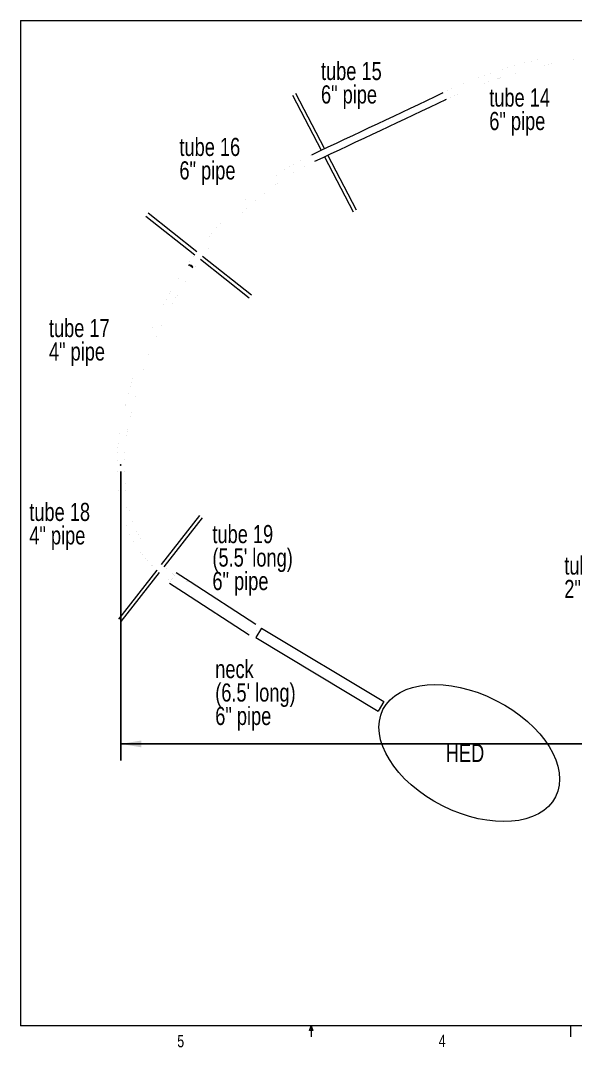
# Model space of a CAD drawing. Extents: x 0.5 to 10.6, y 0.3 to 8.1.
# Drawn here: x 0.48 to 4.69, y 0.29 to 8.09 of the extents above; entities that cross this region are included whole.
import ezdxf

# ---------------------------------------------------------------- set-up
doc = ezdxf.new("R2010")
doc.units = 0
doc.header["$MEASUREMENT"] = 0
doc.header["$PDSIZE"] = -1
doc.styles.add('SLDTEXTSTYLE0', font='TXT', dxfattribs={"width": 0.75})
doc.dimstyles.new('SLDDIMSTYLE0', dxfattribs={"dimtxt": 0.137795, "dimasz": 0.156, "dimexe": 0.125, "dimexo": 0.0625, "dimgap": 0.034449, "dimtad": 0, "dimtih": 1, "dimtoh": 1, "dimlfac": 72, "dimzin": 12, "dimdsep": 46, "dimlunit": 3, "dimtxsty": 'SLDTEXTSTYLE0', "dimsah": 1, "dimcen": 0.09, "dimclrd": 7, "dimclre": 7, "dimclrt": 7, "dimadec": 0, "dimazin": 0, "dimtfac": 1, "dimtdec": 4, "dimtofl": 0, "dimtmove": 0, "dimatfit": 3, "dimfxl": 1, "dimtolj": 1, "dimtzin": 12, "dimarcsym": 0})

# ---------------------------------------------------------------- blocks, each defined once
blk = doc.blocks.new('NOTE0')
at = {"color": 7, "char_height": 0.1378, "attachment_point": 1, "style": 'SLDTEXTSTYLE0'}
for s, insert in [('tube 16', (0, 0.1772)), ('6" pipe', (0, -0.001))]:
    blk.add_mtext(s, dxfattribs=dict(at, insert=insert))
blk = doc.blocks.new('*D19')
at = {"color": 7}
for p, q in [((8.9039, 4.8587), (8.9039, 2.4677)), ((1.2392, 4.6623), (1.2392, 2.4677)), ((1.2392, 2.5927), (4.8113, 2.5927)), ((8.9039, 2.5927), (5.8327, 2.5927))]:
    blk.add_line(p, q, dxfattribs=at)
for p in [(8.9039, 4.9087), (1.2392, 4.7123)]:
    blk.add_point(p, dxfattribs=at)
for points in [[(1.2392, 2.5927), (1.3952, 2.5667), (1.3952, 2.6187)], [(8.9039, 2.5927), (8.7479, 2.6187), (8.7479, 2.5667)]]:
    blk.add_solid(points, dxfattribs=at)
at = {"color": 7, "insert": (4.8738, 2.6605), "char_height": 0.137795, "attachment_point": 1, "style": 'SLDTEXTSTYLE0'}
blk.add_mtext('45\'-11 3/4"', dxfattribs=at)
blk = doc.blocks.new('NOTE44')
at = {"color": 7, "attachment_point": 1, "style": 'SLDTEXTSTYLE0'}
for s, insert, char_height in [('tube 19', (0, 0.1772), 0.1378), ("(5.5' long)", (0, -0.001), 0.137795), ('6" pipe', (0, -0.1792), 0.1378)]:
    blk.add_mtext(s, dxfattribs=dict(at, insert=insert, char_height=char_height))
blk = doc.blocks.new('NOTE45')
at = {"color": 7, "char_height": 0.1378, "attachment_point": 1, "style": 'SLDTEXTSTYLE0'}
for s, insert in [('tube 18', (0, 0.1772)), ('4" pipe', (0, -0.001))]:
    blk.add_mtext(s, dxfattribs=dict(at, insert=insert))
blk = doc.blocks.new('NOTE46')
at = {"color": 7, "char_height": 0.1378, "attachment_point": 1, "style": 'SLDTEXTSTYLE0'}
for s, insert in [('tube 17', (0, 0.1772)), ('4" pipe', (0, -0.001))]:
    blk.add_mtext(s, dxfattribs=dict(at, insert=insert))
blk = doc.blocks.new('NOTE47')
at = {"color": 7, "char_height": 0.1378, "attachment_point": 1, "style": 'SLDTEXTSTYLE0'}
for s, insert in [('tube 15', (0, 0.1772)), ('6" pipe', (0, -0.001))]:
    blk.add_mtext(s, dxfattribs=dict(at, insert=insert))
blk = doc.blocks.new('NOTE48')
at = {"color": 7, "char_height": 0.1378, "attachment_point": 1, "style": 'SLDTEXTSTYLE0'}
for s, insert in [('tube 14', (0, 0.1772)), ('6" pipe', (0, -0.001))]:
    blk.add_mtext(s, dxfattribs=dict(at, insert=insert))
blk = doc.blocks.new('NOTE57')
at = {"color": 7, "char_height": 0.1378, "attachment_point": 1, "style": 'SLDTEXTSTYLE0'}
for s, insert in [('tube 5', (0, 0.1772)), ('2" pipe', (0, -0.001))]:
    blk.add_mtext(s, dxfattribs=dict(at, insert=insert))
blk = doc.blocks.new('NOTE63')
at = {"color": 7, "attachment_point": 1, "style": 'SLDTEXTSTYLE0'}
for s, insert, char_height in [('neck', (0, 0.1772), 0.1378), ("(6.5' long)", (0, -0.001), 0.137795), ('6" pipe', (0, -0.1792), 0.1378)]:
    blk.add_mtext(s, dxfattribs=dict(at, insert=insert, char_height=char_height))

msp = doc.modelspace()

# ---------------------------------------------------------------- linework, layer by layer
at = {"color": 7, "linetype": 'Continuous', "lineweight": 0}
for p, q in [((0.47867, 8.08811), (10.55929, 8.08811)), ((0.47867, 8.08811), (0.47867, 0.45094)), ((10.55929, 0.45094), (0.47867, 0.45094)), ((2.67079, 0.41637), (2.68404, 0.45094)), ((2.69659, 0.41637), (2.67079, 0.41637)), ((2.68404, 0.45094), (2.68404, 0.36614)), ((2.68404, 0.45094), (2.69659, 0.41637)), ((4.65279, 0.45094), (4.65279, 0.36614))]:
    msp.add_line(p, q, dxfattribs=at)
at = {"color": 7, "linetype": 'Continuous', "lineweight": 15}
for p, q in [((2.54387, 7.52177), (2.76084, 7.10298)), ((2.78601, 7.11479), (2.56854, 7.53455)), ((2.78642, 7.05362), (3.00389, 6.63386)), ((3.02855, 6.64663), (2.81158, 7.06542)), ((1.43015, 6.60267), (1.80034, 6.3088)), ((1.81699, 6.33105), (1.44742, 6.62443)), ((1.84388, 6.27424), (2.21337, 5.98092)), ((2.23064, 6.00268), (1.86051, 6.2965)), ((1.75809, 6.23341), (1.75446, 6.22804)), ((1.75446, 6.22804), (1.75446, 6.22804)), ((1.75809, 6.23341), (1.78601, 6.21451)), ((1.78285, 6.20984), (1.78648, 6.21521)), ((1.78285, 6.20984), (1.78285, 6.20984)), ((1.83644, 4.32813), (1.5465, 3.95662)), ((1.56744, 3.93829), (1.85833, 4.31104)), ((1.51223, 3.9127), (1.22121, 3.53978)), ((1.24311, 3.52269), (1.53324, 3.89447)), ((1.76648, 3.82384), (1.65942, 3.8936)), ((2.26506, 3.49898), (1.76648, 3.82384)), ((1.60824, 3.81506), (1.7153, 3.74529)), ((1.7153, 3.74529), (2.21388, 3.42043)), ((2.30652, 3.47174), (2.2636, 3.40031)), ((2.30652, 3.47174), (3.23512, 2.91378)), ((2.2636, 3.40031), (3.1922, 2.84235)), ((3.23512, 2.91378), (3.1922, 2.84235))]:
    msp.add_line(p, q, dxfattribs=at)
at = {"color": 7, "linetype": 'Continuous', "const_width": 0.0000591, "flags": 128}
for points in [[(4.70205, 7.85364), (4.67898, 7.84963), (4.65598, 7.84551), (4.63303, 7.84128), (4.61014, 7.83693), (4.58732, 7.83247), (4.56457, 7.8279), (4.54188, 7.82321), (4.51925, 7.81841), (4.49669, 7.8135), (4.47421, 7.80848), (4.45179, 7.80335), (4.42944, 7.79811), (4.40717, 7.79275), (4.38497, 7.78728), (4.36284, 7.78171), (4.34079, 7.77602), (4.31881, 7.77022), (4.29691, 7.76432), (4.27509, 7.7583), (4.25335, 7.75217), (4.2317, 7.74594), (4.21012, 7.7396), (4.18862, 7.73315), (4.16721, 7.72659), (4.14589, 7.71992), (4.12465, 7.71315), (4.1035, 7.70626), (4.08243, 7.69928), (4.06146, 7.69218), (4.04057, 7.68498), (4.01978, 7.67768), (3.99908, 7.67026), (3.97847, 7.66275), (3.95796, 7.65513), (3.93754, 7.6474), (3.91722, 7.63957), (3.89699, 7.63164), (3.87686, 7.6236), (3.85684, 7.61547), (3.83691, 7.60722), (3.81708, 7.59888), (3.79736, 7.59044), (3.77774, 7.58189), (3.75822, 7.57325), (3.73881, 7.5645), (3.7195, 7.55565), (3.7003, 7.54671), (3.68664, 7.54025)], [(3.7105, 7.49008), (3.7204, 7.49476), (3.73932, 7.50361), (3.75835, 7.51235), (3.77748, 7.521), (3.79672, 7.52955), (3.81607, 7.538), (3.83552, 7.54635), (3.85507, 7.5546), (3.87473, 7.56276), (3.89448, 7.57081), (3.91434, 7.57876), (3.9343, 7.5866), (3.95435, 7.59435), (3.9745, 7.602), (3.99475, 7.60954), (4.01509, 7.61698), (4.03553, 7.62431), (4.05606, 7.63154), (4.07668, 7.63867), (4.09739, 7.6457), (4.1182, 7.65262), (4.13909, 7.65943), (4.16007, 7.66614), (4.18114, 7.67274), (4.20229, 7.67924), (4.22353, 7.68562), (4.24485, 7.69191), (4.26626, 7.69808), (4.28774, 7.70415), (4.30931, 7.71011), (4.33096, 7.71596), (4.35269, 7.72171), (4.37449, 7.72734), (4.39637, 7.73287), (4.41832, 7.73829), (4.44035, 7.7436), (4.46246, 7.74879), (4.48463, 7.75388), (4.50688, 7.75886), (4.52919, 7.76373), (4.55158, 7.76848), (4.57403, 7.77313), (4.59655, 7.77766), (4.61913, 7.78208), (4.64178, 7.78639), (4.66449, 7.79059), (4.68726, 7.79468), (4.7101, 7.79865)], [(2.54387, 7.52177), (2.54336, 7.52289), (2.54282, 7.52444), (2.54248, 7.52605), (2.54233, 7.52768), (2.54237, 7.52933), (2.54261, 7.53095), (2.54304, 7.53254), (2.54365, 7.53407), (2.54444, 7.53551), (2.5454, 7.53685), (2.5465, 7.53807), (2.54775, 7.53915), (2.54911, 7.54007), (2.55057, 7.54083), (2.55211, 7.54141), (2.55371, 7.5418), (2.55534, 7.542), (2.55698, 7.54201), (2.55862, 7.54182), (2.56022, 7.54144), (2.56176, 7.54088), (2.56323, 7.54013), (2.5646, 7.53922), (2.56585, 7.53815), (2.56696, 7.53695), (2.56792, 7.53562), (2.56854, 7.53455)], [(3.7105, 7.49008), (3.70971, 7.48975), (3.70851, 7.48944), (3.70725, 7.48931), (3.70592, 7.48937), (3.70454, 7.4896), (3.70313, 7.49001), (3.70168, 7.4906), (3.7002, 7.49136), (3.69872, 7.49229), (3.69723, 7.49338), (3.69576, 7.49462), (3.6943, 7.49601), (3.69287, 7.49753), (3.69149, 7.49917), (3.69015, 7.50093), (3.68887, 7.50278), (3.68767, 7.50472), (3.68653, 7.50674), (3.68548, 7.50881), (3.68453, 7.51093), (3.68367, 7.51308), (3.68292, 7.51525), (3.68227, 7.51741), (3.68174, 7.51956), (3.68133, 7.52167), (3.68104, 7.52374), (3.68087, 7.52575), (3.68083, 7.52769), (3.68091, 7.52954), (3.68111, 7.53129), (3.68144, 7.53292), (3.68189, 7.53443), (3.68245, 7.53581), (3.68313, 7.53704), (3.68392, 7.53811), (3.68481, 7.53903), (3.68579, 7.53978), (3.68664, 7.54025)], [(3.7105, 7.49008), (3.71046, 7.49006), (3.70932, 7.48963), (3.7081, 7.48938), (3.70681, 7.48931), (3.70547, 7.48942), (3.70408, 7.48972), (3.70265, 7.49019), (3.70119, 7.49084), (3.69971, 7.49165), (3.69822, 7.49264), (3.69674, 7.49378), (3.69527, 7.49507), (3.69382, 7.4965), (3.69241, 7.49806), (3.69104, 7.49974), (3.68972, 7.50153), (3.68846, 7.50342), (3.68728, 7.50539), (3.68617, 7.50743), (3.68515, 7.50952), (3.68423, 7.51165), (3.68341, 7.5138), (3.68269, 7.51597), (3.68208, 7.51813), (3.68159, 7.52027), (3.68122, 7.52237), (3.68097, 7.52442), (3.68084, 7.52641), (3.68084, 7.52832), (3.68096, 7.53013), (3.68121, 7.53184), (3.68158, 7.53344), (3.68206, 7.5349), (3.68267, 7.53623), (3.68338, 7.53741), (3.6842, 7.53844), (3.68512, 7.5393), (3.68614, 7.53999), (3.68664, 7.54025)], [(2.68833, 7.069), (2.68275, 7.06637), (2.67209, 7.06127), (2.6614, 7.05605), (2.65068, 7.05072), (2.63992, 7.04527), (2.62914, 7.0397), (2.61833, 7.03402), (2.6075, 7.02822), (2.59664, 7.02231), (2.58575, 7.01628), (2.57485, 7.01015), (2.56392, 7.0039), (2.55298, 6.99754), (2.54201, 6.99107), (2.53104, 6.9845), (2.52004, 6.97782), (2.50904, 6.97103), (2.49802, 6.96414), (2.48699, 6.95714), (2.47596, 6.95004), (2.46492, 6.94283), (2.45387, 6.93553), (2.44282, 6.92812), (2.43176, 6.92062), (2.42071, 6.91302), (2.40965, 6.90532), (2.3986, 6.89752), (2.38755, 6.88963), (2.37651, 6.88165), (2.36547, 6.87357), (2.35444, 6.86541), (2.34342, 6.85715), (2.33241, 6.8488), (2.32142, 6.84037), (2.31044, 6.83185), (2.29947, 6.82324), (2.28853, 6.81455), (2.2776, 6.80578), (2.26669, 6.79692), (2.2558, 6.78799), (2.24494, 6.77897), (2.2341, 6.76988), (2.22329, 6.76071), (2.2125, 6.75147), (2.20175, 6.74215), (2.19102, 6.73276), (2.18033, 6.7233), (2.16967, 6.71377), (2.15905, 6.70417), (2.14846, 6.6945), (2.13792, 6.68477), (2.12741, 6.67497), (2.11694, 6.66511), (2.10652, 6.65519), (2.09614, 6.6452), (2.08581, 6.63516), (2.07552, 6.62506), (2.06528, 6.6149), (2.0551, 6.60469), (2.04496, 6.59443), (2.03488, 6.58412), (2.02485, 6.57375), (2.01487, 6.56334), (2.00496, 6.55287), (1.9951, 6.54237), (1.9853, 6.53181), (1.97557, 6.52122), (1.96589, 6.51058), (1.95628, 6.4999), (1.94674, 6.48919), (1.93726, 6.47844), (1.92785, 6.46765), (1.91851, 6.45683), (1.90924, 6.44597), (1.90005, 6.43509), (1.89092, 6.42417), (1.88187, 6.41323), (1.8729, 6.40226), (1.864, 6.39127), (1.85519, 6.38025), (1.84645, 6.36921), (1.83779, 6.35816), (1.82922, 6.34708), (1.82073, 6.33598), (1.81232, 6.32487), (1.804, 6.31375), (1.79577, 6.30261), (1.78762, 6.29146), (1.77956, 6.28031), (1.7716, 6.26914), (1.76372, 6.25797), (1.75594, 6.24679), (1.74825, 6.23561), (1.74247, 6.22711)], [(2.68833, 7.069), (2.68824, 7.06896), (2.68704, 7.06827), (2.68592, 7.06741), (2.68491, 7.06639), (2.684, 7.0652), (2.6832, 7.06387), (2.68252, 7.0624), (2.68197, 7.0608), (2.68154, 7.05908), (2.68125, 7.05725), (2.68108, 7.05532), (2.68105, 7.05332), (2.68116, 7.05125), (2.68139, 7.04913), (2.68176, 7.04697), (2.68226, 7.04479), (2.68288, 7.0426), (2.68362, 7.04043), (2.68448, 7.03827), (2.68545, 7.03616), (2.68652, 7.03409), (2.68768, 7.0321), (2.68893, 7.03019), (2.69027, 7.02838), (2.69167, 7.02667), (2.69313, 7.02508), (2.69464, 7.02363), (2.69618, 7.02232), (2.69776, 7.02115), (2.69935, 7.02015), (2.70094, 7.01931), (2.70254, 7.01865), (2.70411, 7.01816)], [(2.71189, 7.01869), (2.71105, 7.01834), (2.7097, 7.01796), (2.70829, 7.01776), (2.70682, 7.01774), (2.7053, 7.01791), (2.70375, 7.01826), (2.70217, 7.01879), (2.70058, 7.01949), (2.69898, 7.02037), (2.69739, 7.02141), (2.69582, 7.02261), (2.69428, 7.02395), (2.69278, 7.02544), (2.69134, 7.02705), (2.68995, 7.02878), (2.68864, 7.03062), (2.6874, 7.03255), (2.68626, 7.03456), (2.68521, 7.03664), (2.68427, 7.03877), (2.68344, 7.04093), (2.68272, 7.04311), (2.68213, 7.0453), (2.68166, 7.04747), (2.68133, 7.04962), (2.68112, 7.05173), (2.68105, 7.05379), (2.68111, 7.05578), (2.6813, 7.05768), (2.68163, 7.05948), (2.68209, 7.06118), (2.68267, 7.06275), (2.68337, 7.06419), (2.6842, 7.06549), (2.68513, 7.06664), (2.68617, 7.06762), (2.68731, 7.06844), (2.68833, 7.069)], [(1.78848, 6.19597), (1.79238, 6.20171), (1.79986, 6.21263), (1.80744, 6.22354), (1.81511, 6.23446), (1.82288, 6.24537), (1.83073, 6.25628), (1.83868, 6.26718), (1.84671, 6.27808), (1.85483, 6.28897), (1.86304, 6.29985), (1.87134, 6.31071), (1.87972, 6.32157), (1.88818, 6.3324), (1.89672, 6.34322), (1.90535, 6.35403), (1.91405, 6.36481), (1.92283, 6.37557), (1.93169, 6.3863), (1.94062, 6.39701), (1.94963, 6.4077), (1.9587, 6.41835), (1.96785, 6.42898), (1.97707, 6.43957), (1.98636, 6.45013), (1.99571, 6.46065), (2.00513, 6.47114), (2.01462, 6.48159), (2.02416, 6.492), (2.03377, 6.50237), (2.04344, 6.5127), (2.05316, 6.52298), (2.06295, 6.53322), (2.07278, 6.54341), (2.08268, 6.55355), (2.09262, 6.56364), (2.10261, 6.57367), (2.11266, 6.58365), (2.12275, 6.59358), (2.13289, 6.60345), (2.14307, 6.61327), (2.1533, 6.62302), (2.16356, 6.63271), (2.17387, 6.64234), (2.18422, 6.65191), (2.1946, 6.66141), (2.20502, 6.67084), (2.21547, 6.6802), (2.22596, 6.6895), (2.23647, 6.69872), (2.24702, 6.70787), (2.25759, 6.71695), (2.26819, 6.72595), (2.27881, 6.73488), (2.28945, 6.74373), (2.30012, 6.75249), (2.3108, 6.76118), (2.3215, 6.76979), (2.33222, 6.77831), (2.34295, 6.78675), (2.3537, 6.7951), (2.36445, 6.80336), (2.37522, 6.81154), (2.38599, 6.81963), (2.39677, 6.82762), (2.40755, 6.83553), (2.41834, 6.84334), (2.42912, 6.85106), (2.43991, 6.85868), (2.4507, 6.86621), (2.46148, 6.87363), (2.47225, 6.88096), (2.48302, 6.88819), (2.49378, 6.89532), (2.50453, 6.90235), (2.51526, 6.90927), (2.52598, 6.91609), (2.53669, 6.9228), (2.54738, 6.92941), (2.55805, 6.93591), (2.5687, 6.94231), (2.57932, 6.94859), (2.58993, 6.95476), (2.60051, 6.96083), (2.61105, 6.96678), (2.62158, 6.97262), (2.63207, 6.97835), (2.64252, 6.98396), (2.65295, 6.98946), (2.66334, 6.99484), (2.67369, 7.00011), (2.684, 7.00525), (2.69427, 7.01029), (2.7045, 7.0152), (2.71189, 7.01869)], [(2.70411, 7.01816), (2.70565, 7.01786), (2.70716, 7.01773), (2.70862, 7.01779), (2.71002, 7.01803), (2.71134, 7.01845), (2.7119, 7.01869)], [(3.00389, 6.63386), (3.0045, 6.63279), (3.00546, 6.63146), (3.00658, 6.63025), (3.00783, 6.62918), (3.0092, 6.62827), (3.01066, 6.62753), (3.01221, 6.62696), (3.01381, 6.62658), (3.01544, 6.6264), (3.01708, 6.6264), (3.01872, 6.62661), (3.02031, 6.627), (3.02186, 6.62758), (3.02332, 6.62833), (3.02468, 6.62926), (3.02592, 6.63034), (3.02703, 6.63156), (3.02798, 6.63289), (3.02877, 6.63434), (3.02939, 6.63586), (3.02981, 6.63745), (3.03005, 6.63908), (3.0301, 6.64072), (3.02994, 6.64236), (3.0296, 6.64396), (3.02907, 6.64552), (3.02855, 6.64663)], [(1.43015, 6.60267), (1.42922, 6.60348), (1.4281, 6.60468), (1.42713, 6.606), (1.42632, 6.60743), (1.42568, 6.60895), (1.42524, 6.61053), (1.42498, 6.61216), (1.42491, 6.6138), (1.42504, 6.61544), (1.42536, 6.61705), (1.42588, 6.61862), (1.42657, 6.62011), (1.42743, 6.62151), (1.42845, 6.6228), (1.42962, 6.62396), (1.43092, 6.62497), (1.43233, 6.62582), (1.43382, 6.6265), (1.43539, 6.627), (1.43701, 6.62731), (1.43865, 6.62743), (1.44029, 6.62735), (1.44191, 6.62708), (1.44349, 6.62661), (1.445, 6.62597), (1.44642, 6.62515), (1.44742, 6.62443)], [(1.74247, 6.22711), (1.73579, 6.21719), (1.72323, 6.19834), (1.7108, 6.17938), (1.6985, 6.16032), (1.68633, 6.14115), (1.67428, 6.12188), (1.66236, 6.10251), (1.65057, 6.08303), (1.63892, 6.06346), (1.62739, 6.04378), (1.61599, 6.024), (1.60472, 6.00413), (1.59359, 5.98416), (1.58259, 5.9641), (1.57172, 5.94394), (1.56099, 5.92368), (1.55039, 5.90334), (1.53992, 5.8829), (1.52959, 5.86237), (1.5194, 5.84175), (1.50935, 5.82104), (1.49943, 5.80025), (1.48964, 5.77937), (1.48, 5.75841), (1.47049, 5.73736), (1.46113, 5.71622), (1.4519, 5.69501), (1.44281, 5.67371), (1.43387, 5.65234), (1.42506, 5.63088), (1.4164, 5.60935), (1.40787, 5.58774), (1.39949, 5.56606), (1.39126, 5.5443), (1.38316, 5.52246), (1.37521, 5.50056), (1.3674, 5.47858), (1.35974, 5.45654), (1.35222, 5.43442), (1.34485, 5.41224), (1.33762, 5.38999), (1.33053, 5.36768), (1.3236, 5.3453), (1.31681, 5.32286), (1.31016, 5.30036), (1.30367, 5.27779), (1.29732, 5.25517), (1.29112, 5.23248), (1.28507, 5.20974), (1.27916, 5.18695), (1.27341, 5.16409), (1.2678, 5.14119), (1.26234, 5.11823), (1.25704, 5.09522), (1.25188, 5.07216), (1.24725, 5.05085)], [(1.30158, 5.03923), (1.30417, 5.05125), (1.30922, 5.07411), (1.31442, 5.09693), (1.31977, 5.11969), (1.32527, 5.1424), (1.33092, 5.16506), (1.33672, 5.18766), (1.34266, 5.21021), (1.34875, 5.23269), (1.35499, 5.25513), (1.36138, 5.2775), (1.36791, 5.29981), (1.37459, 5.32206), (1.38141, 5.34424), (1.38839, 5.36636), (1.3955, 5.38842), (1.40276, 5.41041), (1.41017, 5.43233), (1.41772, 5.45419), (1.42541, 5.47597), (1.43325, 5.49768), (1.44123, 5.51932), (1.44935, 5.54089), (1.45762, 5.56238), (1.46603, 5.5838), (1.47457, 5.60515), (1.48326, 5.62641), (1.49209, 5.6476), (1.50106, 5.6687), (1.51017, 5.68973), (1.51942, 5.71067), (1.52881, 5.73153), (1.53833, 5.75231), (1.54799, 5.773), (1.55779, 5.7936), (1.56773, 5.81412), (1.5778, 5.83455), (1.58801, 5.85489), (1.59835, 5.87514), (1.60883, 5.89529), (1.61944, 5.91536), (1.63019, 5.93533), (1.64107, 5.95521), (1.65208, 5.97499), (1.66322, 5.99468), (1.67449, 6.01426), (1.68589, 6.03375), (1.69743, 6.05314), (1.70909, 6.07243), (1.72088, 6.09161), (1.7328, 6.1107), (1.74485, 6.12968), (1.75702, 6.14855), (1.76933, 6.16732), (1.78175, 6.18599), (1.78848, 6.19597)], [(1.75216, 6.22864), (1.75057, 6.22894), (1.74908, 6.22912), (1.74771, 6.22917), (1.74646, 6.2291), (1.74535, 6.22891), (1.74438, 6.2286), (1.74355, 6.22816), (1.74288, 6.22761), (1.74247, 6.22711)], [(1.74247, 6.22711), (1.7425, 6.22715), (1.74306, 6.22778), (1.74378, 6.2283), (1.74466, 6.2287), (1.74568, 6.22898), (1.74685, 6.22914), (1.74814, 6.22917), (1.74956, 6.22907), (1.7511, 6.22885), (1.75273, 6.22851), (1.75446, 6.22804)], [(1.78848, 6.19597), (1.78878, 6.1965), (1.78905, 6.19733), (1.78915, 6.19825), (1.78909, 6.19927), (1.78886, 6.20037), (1.78847, 6.20155), (1.78791, 6.2028), (1.7872, 6.20411), (1.78634, 6.20547), (1.78533, 6.20688), (1.78418, 6.20832), (1.7829, 6.20978), (1.7815, 6.21126), (1.77998, 6.21273), (1.77836, 6.2142), (1.77666, 6.21565), (1.77487, 6.21707), (1.77302, 6.21845), (1.77112, 6.21978), (1.76917, 6.22106), (1.7672, 6.22227), (1.76522, 6.2234), (1.76324, 6.22445), (1.76128, 6.22541), (1.75934, 6.22627), (1.75745, 6.22703), (1.75561, 6.22768), (1.75385, 6.22822), (1.75216, 6.22864)], [(1.78285, 6.20984), (1.78414, 6.20837), (1.7853, 6.20692), (1.78632, 6.2055), (1.78719, 6.20413), (1.78791, 6.20281), (1.78847, 6.20155), (1.78886, 6.20036), (1.78909, 6.19925), (1.78915, 6.19823), (1.78904, 6.1973), (1.78877, 6.19648), (1.78848, 6.19597)], [(2.21337, 5.98092), (2.21437, 5.9802), (2.21579, 5.97938), (2.2173, 5.97874), (2.21888, 5.97828), (2.2205, 5.978), (2.22214, 5.97792), (2.22378, 5.97804), (2.2254, 5.97835), (2.22696, 5.97885), (2.22846, 5.97953), (2.22987, 5.98038), (2.23116, 5.98139), (2.23233, 5.98255), (2.23336, 5.98384), (2.23422, 5.98524), (2.23491, 5.98674), (2.23542, 5.9883), (2.23575, 5.98991), (2.23588, 5.99155), (2.23581, 5.99319), (2.23555, 5.99482), (2.2351, 5.9964), (2.23447, 5.99792), (2.23366, 5.99935), (2.23269, 6.00067), (2.23157, 6.00187), (2.23064, 6.00268)], [(1.24725, 5.05085), (1.24571, 5.04355), (1.24289, 5.02972), (1.24019, 5.01584), (1.2376, 5.00192), (1.23514, 4.98795), (1.23279, 4.97394), (1.23057, 4.95988), (1.22846, 4.9458), (1.22648, 4.93167), (1.22462, 4.91751), (1.22288, 4.90332), (1.22126, 4.8891), (1.21976, 4.87485), (1.21839, 4.86057), (1.21714, 4.84627), (1.21601, 4.83195), (1.215, 4.81761), (1.21412, 4.80325), (1.21336, 4.78888), (1.21272, 4.77449), (1.21221, 4.76009), (1.21182, 4.74569), (1.21155, 4.73127), (1.21141, 4.71685), (1.21138, 4.70242), (1.21149, 4.688), (1.21171, 4.67357), (1.21206, 4.65915), (1.21253, 4.64473), (1.21313, 4.63032), (1.21385, 4.61592), (1.21469, 4.60153), (1.21565, 4.58715), (1.21674, 4.57279), (1.21795, 4.55845), (1.21928, 4.54412), (1.22074, 4.52982), (1.22232, 4.51553), (1.22401, 4.50128), (1.22583, 4.48705), (1.22778, 4.47285), (1.22984, 4.45868), (1.23202, 4.44455), (1.23432, 4.43045), (1.23675, 4.41639), (1.23929, 4.40237), (1.24196, 4.38839), (1.24321, 4.38202)], [(1.25806, 5.05333), (1.2563, 5.05336), (1.25467, 5.05332), (1.25317, 5.05323), (1.25182, 5.05309), (1.25064, 5.05288), (1.24962, 5.05263), (1.24877, 5.05231), (1.2481, 5.05195), (1.24762, 5.05154), (1.24733, 5.05108), (1.24725, 5.05085)], [(1.2574, 5.05335), (1.25569, 5.05335), (1.2541, 5.0533), (1.25266, 5.05319), (1.25137, 5.05302), (1.25025, 5.0528), (1.24929, 5.05252), (1.24851, 5.05219), (1.24791, 5.05181), (1.24749, 5.05138), (1.24727, 5.05091), (1.24725, 5.05085)], [(1.30158, 5.03923), (1.30161, 5.03942), (1.30155, 5.03996), (1.3013, 5.04053), (1.30086, 5.04113), (1.30023, 5.04175), (1.29943, 5.0424), (1.29844, 5.04307), (1.29729, 5.04376), (1.29598, 5.04445), (1.29452, 5.04515), (1.29292, 5.04584), (1.29119, 5.04653), (1.28934, 5.04721), (1.28738, 5.04787), (1.28534, 5.04852), (1.28321, 5.04914), (1.28103, 5.04973), (1.2788, 5.05029), (1.27654, 5.05081), (1.27426, 5.05129), (1.27199, 5.05173), (1.26973, 5.05212), (1.2675, 5.05246), (1.26533, 5.05275), (1.26321, 5.05298), (1.26118, 5.05316), (1.25924, 5.05328), (1.2574, 5.05335)], [(1.30158, 5.03923), (1.30158, 5.03924), (1.30159, 5.03976), (1.30141, 5.04031), (1.30104, 5.0409), (1.30048, 5.04152), (1.29974, 5.04217), (1.29882, 5.04283), (1.29773, 5.04351), (1.29648, 5.0442), (1.29507, 5.04489), (1.29352, 5.04559), (1.29183, 5.04628), (1.29002, 5.04696), (1.2881, 5.04763), (1.28609, 5.04829), (1.28399, 5.04892), (1.28183, 5.04952), (1.27962, 5.05009), (1.27736, 5.05062), (1.27509, 5.05112), (1.27281, 5.05157), (1.27055, 5.05198), (1.26831, 5.05234), (1.26611, 5.05265), (1.26398, 5.0529), (1.26191, 5.0531), (1.25993, 5.05324), (1.25806, 5.05333)], [(1.2977, 4.39288), (1.29629, 4.4), (1.29371, 4.41362), (1.29124, 4.42728), (1.28889, 4.44098), (1.28666, 4.45472), (1.28454, 4.4685), (1.28255, 4.48231), (1.28067, 4.49615), (1.27891, 4.51002), (1.27727, 4.52392), (1.27576, 4.53785), (1.27436, 4.5518), (1.27308, 4.56577), (1.27192, 4.57976), (1.27088, 4.59377), (1.26996, 4.60779), (1.26917, 4.62183), (1.26849, 4.63587), (1.26794, 4.64993), (1.26751, 4.66399), (1.26719, 4.67805), (1.267, 4.69212), (1.26693, 4.70619), (1.26699, 4.72026), (1.26716, 4.73432), (1.26745, 4.74838), (1.26787, 4.76242), (1.26841, 4.77646), (1.26906, 4.79049), (1.26984, 4.8045), (1.27074, 4.81849), (1.27176, 4.83246), (1.2729, 4.84642), (1.27417, 4.86035), (1.27555, 4.87425), (1.27705, 4.88813), (1.27867, 4.90197), (1.28041, 4.91579), (1.28227, 4.92957), (1.28425, 4.94332), (1.28635, 4.95703), (1.28856, 4.97069), (1.29089, 4.98432), (1.29334, 4.9979), (1.29591, 5.01144), (1.2986, 5.02493), (1.30125, 5.03766), (1.30158, 5.03923)], [(1.24321, 4.38202), (1.24448, 4.37575), (1.24699, 4.36406), (1.24967, 4.3524), (1.25252, 4.34078), (1.25553, 4.32919), (1.25871, 4.31764), (1.26205, 4.30614), (1.26556, 4.29467), (1.26923, 4.28326), (1.27306, 4.27189), (1.27706, 4.26058), (1.28122, 4.24932), (1.28554, 4.23811), (1.29002, 4.22697), (1.29466, 4.21588), (1.29945, 4.20486), (1.30441, 4.1939), (1.30952, 4.18301), (1.31478, 4.17218), (1.3202, 4.16143), (1.32577, 4.15076), (1.3315, 4.14016), (1.33737, 4.12963), (1.3434, 4.11919), (1.34957, 4.10883), (1.35589, 4.09855), (1.36235, 4.08837), (1.36896, 4.07826), (1.37571, 4.06825), (1.38261, 4.05834), (1.38964, 4.04851), (1.39681, 4.03879), (1.40412, 4.02916), (1.41157, 4.01963), (1.41915, 4.01021), (1.42686, 4.00089), (1.43471, 3.99168), (1.44268, 3.98257), (1.45079, 3.97357), (1.45902, 3.96469), (1.46737, 3.95592), (1.47585, 3.94727), (1.48444, 3.93873), (1.49316, 3.93031), (1.502, 3.92201), (1.51095, 3.91384), (1.52002, 3.90579), (1.5292, 3.89786), (1.53848, 3.89006), (1.54788, 3.88239), (1.55739, 3.87485), (1.567, 3.86745), (1.57671, 3.86017), (1.58652, 3.85303), (1.59643, 3.84603), (1.60644, 3.83917), (1.61601, 3.83279), (1.61866, 3.83106)], [(1.254, 4.38031), (1.25224, 4.38024), (1.25061, 4.38022), (1.24911, 4.38024), (1.24777, 4.38032), (1.24658, 4.38045), (1.24557, 4.38062), (1.24472, 4.38085), (1.24406, 4.38112), (1.24358, 4.38143), (1.24329, 4.38179), (1.24321, 4.38202)], [(1.2977, 4.39288), (1.29769, 4.3925), (1.2975, 4.39205), (1.29712, 4.39157), (1.29656, 4.39106), (1.29581, 4.39052), (1.29489, 4.38996), (1.29379, 4.38938), (1.29253, 4.38879), (1.29111, 4.38819), (1.28955, 4.38759), (1.28786, 4.38698), (1.28604, 4.38638), (1.28411, 4.38578), (1.28209, 4.3852), (1.27999, 4.38463), (1.27782, 4.38409), (1.2756, 4.38356), (1.27334, 4.38306), (1.27106, 4.3826), (1.26878, 4.38217), (1.26651, 4.38177), (1.26426, 4.38142), (1.26206, 4.3811), (1.25992, 4.38084), (1.25786, 4.38061), (1.25588, 4.38044), (1.254, 4.38031)], [(1.64899, 3.8776), (1.64392, 3.88094), (1.63419, 3.88748), (1.62455, 3.89416), (1.61501, 3.90098), (1.60558, 3.90794), (1.59624, 3.91502), (1.58701, 3.92224), (1.57788, 3.92959), (1.56886, 3.93707), (1.55995, 3.94468), (1.55115, 3.95241), (1.54247, 3.96027), (1.53389, 3.96825), (1.52544, 3.97635), (1.51711, 3.98457), (1.50889, 3.9929), (1.5008, 4.00135), (1.49283, 4.00992), (1.48499, 4.01859), (1.47728, 4.02738), (1.4697, 4.03627), (1.46224, 4.04527), (1.45492, 4.05438), (1.44773, 4.06358), (1.44068, 4.07289), (1.43377, 4.08229), (1.42699, 4.09179), (1.42036, 4.10139), (1.41387, 4.11107), (1.40752, 4.12085), (1.40131, 4.13071), (1.39525, 4.14066), (1.38934, 4.15069), (1.38357, 4.16081), (1.37796, 4.171), (1.37249, 4.18127), (1.36718, 4.19161), (1.36202, 4.20203), (1.35702, 4.21252), (1.35217, 4.22307), (1.34747, 4.23369), (1.34294, 4.24437), (1.33856, 4.25512), (1.33434, 4.26592), (1.33028, 4.27678), (1.32639, 4.28769), (1.32265, 4.29866), (1.31908, 4.30967), (1.31567, 4.32073), (1.31243, 4.33183), (1.30935, 4.34298), (1.30644, 4.35417), (1.30369, 4.36539), (1.30111, 4.37665), (1.2987, 4.38794), (1.2977, 4.39288)], [(1.83644, 4.32813), (1.83724, 4.32907), (1.83843, 4.3302), (1.83974, 4.33118), (1.84117, 4.332), (1.84268, 4.33265), (1.84426, 4.33311), (1.84588, 4.33338), (1.84752, 4.33346), (1.84916, 4.33335), (1.85078, 4.33304), (1.85235, 4.33254), (1.85384, 4.33186), (1.85525, 4.33101), (1.85655, 4.32999), (1.85772, 4.32884), (1.85874, 4.32755), (1.8596, 4.32615), (1.8603, 4.32466), (1.86081, 4.32309), (1.86113, 4.32148), (1.86126, 4.31984), (1.8612, 4.3182), (1.86094, 4.31658), (1.86049, 4.315), (1.85986, 4.31348), (1.85905, 4.31205), (1.85833, 4.31104)], [(1.6344, 3.85395), (1.63276, 3.85144), (1.63113, 3.84893), (1.6295, 3.84645), (1.62789, 3.844), (1.62631, 3.8416), (1.62476, 3.83924), (1.62324, 3.83695), (1.62177, 3.83473), (1.62035, 3.83259), (1.61898, 3.83054), (1.61768, 3.82858), (1.61644, 3.82674), (1.61527, 3.825), (1.61418, 3.82339), (1.61317, 3.8219), (1.61224, 3.82055), (1.61141, 3.81934), (1.61066, 3.81826), (1.61001, 3.81734), (1.60946, 3.81657), (1.60901, 3.81596), (1.60866, 3.8155), (1.60841, 3.8152), (1.60827, 3.81506), (1.60823, 3.81509), (1.6083, 3.81527), (1.60848, 3.81562), (1.60875, 3.81612), (1.60913, 3.81678), (1.60962, 3.8176), (1.6102, 3.81857), (1.61087, 3.81968), (1.61165, 3.82094), (1.61251, 3.82233), (1.61346, 3.82386), (1.6145, 3.82551), (1.61561, 3.82728), (1.6168, 3.82916), (1.61806, 3.83114), (1.61817, 3.83131)], [(1.62338, 3.83777), (1.6225, 3.83646), (1.6217, 3.83527), (1.62098, 3.83422), (1.62035, 3.83331), (1.61981, 3.83255), (1.61938, 3.83194), (1.61904, 3.83149), (1.61881, 3.83119), (1.61869, 3.83106), (1.61866, 3.83106)], [(1.64899, 3.8776), (1.649, 3.8776), (1.64896, 3.87749), (1.64882, 3.87721), (1.64858, 3.87677), (1.64823, 3.87618), (1.64778, 3.87543), (1.64723, 3.87453), (1.64659, 3.8735), (1.64586, 3.87232), (1.64504, 3.87103), (1.64415, 3.86961), (1.64318, 3.86809), (1.64215, 3.86647), (1.64106, 3.86477), (1.63992, 3.86299), (1.63874, 3.86115), (1.63752, 3.85926), (1.63627, 3.85734), (1.63501, 3.8554), (1.63374, 3.85345), (1.63247, 3.85151), (1.63122, 3.84959), (1.62997, 3.8477), (1.62876, 3.84585), (1.62758, 3.84407), (1.62645, 3.84236), (1.62536, 3.84073), (1.62434, 3.8392), (1.62338, 3.83777)], [(1.64856, 3.87795), (1.64867, 3.87812), (1.64998, 3.88007), (1.65122, 3.88192), (1.65239, 3.88365), (1.65348, 3.88527), (1.65449, 3.88675), (1.65541, 3.88811), (1.65625, 3.88932), (1.657, 3.89039), (1.65765, 3.89132), (1.6582, 3.89209), (1.65865, 3.8927), (1.659, 3.89316), (1.65925, 3.89346), (1.65939, 3.89359), (1.65942, 3.89357), (1.65936, 3.89339), (1.65918, 3.89304), (1.65891, 3.89253), (1.65852, 3.89187), (1.65804, 3.89106), (1.65746, 3.89009), (1.65678, 3.88898), (1.65601, 3.88772), (1.65515, 3.88633), (1.65419, 3.8848), (1.65316, 3.88315), (1.65204, 3.88138), (1.65086, 3.8795), (1.6496, 3.87752), (1.64827, 3.87544), (1.64689, 3.87327), (1.64545, 3.87103), (1.64397, 3.86872), (1.64244, 3.86635), (1.64088, 3.86393), (1.63929, 3.86147), (1.63767, 3.85898), (1.63604, 3.85647), (1.6344, 3.85395)], [(1.76648, 3.82384), (1.76565, 3.82436), (1.76391, 3.82526), (1.76208, 3.826), (1.76015, 3.82656), (1.75815, 3.82696), (1.75608, 3.82718), (1.75395, 3.82722), (1.75176, 3.82709), (1.74953, 3.82679), (1.74726, 3.82631), (1.74497, 3.82566), (1.74266, 3.82484), (1.74034, 3.82385), (1.73802, 3.82271), (1.73572, 3.8214), (1.73344, 3.81995), (1.73118, 3.81835), (1.72897, 3.81661), (1.72681, 3.81474), (1.7247, 3.81275), (1.72266, 3.81064), (1.7207, 3.80842), (1.71882, 3.80611), (1.71703, 3.8037), (1.71534, 3.80122)], [(1.71534, 3.80122), (1.71375, 3.79867), (1.71227, 3.79606), (1.71092, 3.79341), (1.70968, 3.79071), (1.70858, 3.788), (1.7076, 3.78526), (1.70677, 3.78253), (1.70607, 3.7798), (1.70552, 3.7771), (1.70511, 3.77442), (1.70485, 3.77179), (1.70473, 3.76921), (1.70477, 3.76669), (1.70495, 3.76425), (1.70528, 3.76188), (1.70576, 3.75962), (1.70638, 3.75745), (1.70715, 3.7554), (1.70805, 3.75346), (1.70909, 3.75166), (1.71026, 3.74998), (1.71155, 3.74846), (1.71297, 3.74708), (1.7145, 3.74585), (1.7153, 3.74529)], [(1.22121, 3.53978), (1.22049, 3.53878), (1.21969, 3.53735), (1.21905, 3.53583), (1.2186, 3.53425), (1.21835, 3.53263), (1.21828, 3.53099), (1.21841, 3.52935), (1.21873, 3.52774), (1.21924, 3.52617), (1.21994, 3.52468), (1.2208, 3.52328), (1.22183, 3.52199), (1.22299, 3.52083), (1.22429, 3.51982), (1.2257, 3.51897), (1.2272, 3.51829), (1.22877, 3.51779), (1.23038, 3.51748), (1.23202, 3.51737), (1.23366, 3.51744), (1.23529, 3.51772), (1.23686, 3.51818), (1.23837, 3.51882), (1.2398, 3.51964), (1.24112, 3.52063), (1.24231, 3.52176), (1.24311, 3.52269)], [(2.21391, 3.47636), (2.21233, 3.47381), (2.21085, 3.4712), (2.20949, 3.46855), (2.20826, 3.46585), (2.20715, 3.46314), (2.20618, 3.4604), (2.20534, 3.45767), (2.20465, 3.45494), (2.20409, 3.45224), (2.20368, 3.44956), (2.20342, 3.44693), (2.20331, 3.44435), (2.20335, 3.44183), (2.20353, 3.43939), (2.20386, 3.43702), (2.20434, 3.43476), (2.20496, 3.43259), (2.20573, 3.43054), (2.20663, 3.4286), (2.20767, 3.4268), (2.20884, 3.42512), (2.21013, 3.4236), (2.21154, 3.42222), (2.21307, 3.42099), (2.21471, 3.41992), (2.21645, 3.41902), (2.21829, 3.41828), (2.22021, 3.41771), (2.22221, 3.41732), (2.22428, 3.4171), (2.22642, 3.41706), (2.2286, 3.41719), (2.23084, 3.41749), (2.2331, 3.41797), (2.2354, 3.41862), (2.23771, 3.41944), (2.24003, 3.42042), (2.24234, 3.42157), (2.24465, 3.42287), (2.24693, 3.42433), (2.24918, 3.42593), (2.25139, 3.42767), (2.25356, 3.42954), (2.25566, 3.43153), (2.2577, 3.43364), (2.25966, 3.43586), (2.26154, 3.43817), (2.26333, 3.44057), (2.26503, 3.44306), (2.26661, 3.44561), (2.26809, 3.44822), (2.26945, 3.45087), (2.27068, 3.45356), (2.27179, 3.45628), (2.27276, 3.45901), (2.2736, 3.46175), (2.2743, 3.46447), (2.27485, 3.46718), (2.27526, 3.46985), (2.27552, 3.47249), (2.27563, 3.47507), (2.2756, 3.47759), (2.27541, 3.48003), (2.27508, 3.48239), (2.2746, 3.48466), (2.27398, 3.48683), (2.27321, 3.48888), (2.27231, 3.49081), (2.27127, 3.49262), (2.27011, 3.49429), (2.26881, 3.49582), (2.2674, 3.4972), (2.26587, 3.49843), (2.26423, 3.4995), (2.26249, 3.5004), (2.26065, 3.50114), (2.25873, 3.5017), (2.25673, 3.5021), (2.25466, 3.50232), (2.25253, 3.50236), (2.25034, 3.50223), (2.24811, 3.50193), (2.24584, 3.50145), (2.24354, 3.5008), (2.24123, 3.49998), (2.23891, 3.49899), (2.2366, 3.49785), (2.23429, 3.49654), (2.23201, 3.49509), (2.22976, 3.49349), (2.22755, 3.49175), (2.22539, 3.48988), (2.22328, 3.48789), (2.22124, 3.48578), (2.21928, 3.48356), (2.2174, 3.48125), (2.21561, 3.47884), (2.21391, 3.47636)]]:
    msp.add_lwpolyline(points, dxfattribs=at)
at = {"color": 7, "linetype": 'Continuous', "lineweight": 15}
for centre, radius, start, end in [((-78.29594, 179.92174), 190.88353, 295.103841, 295.4352046), ((-78.50114, 180.35644), 191.41978, 295.1042557, 295.4347871), ((1.73584, 6.16746), 0.06961, 43.319087, 71.357197)]:
    msp.add_arc(centre, radius, start, end, dxfattribs=at)
msp.add_ellipse((3.8843, 2.52267), major_axis=(0.65494, -0.33133), ratio=0.6121887, dxfattribs=at)

# ---------------------------------------------------------------- block references
for name, p in [('NOTE47', (2.75888, 7.59671)), ('NOTE48', (4.03604, 7.39477)), ('NOTE0', (1.68448, 7.01968)), ('NOTE46', (0.69401, 5.64384)), ('NOTE45', (0.54497, 4.24689)), ('NOTE44', (1.93489, 4.07837)), ('NOTE57', (4.60548, 3.83978)), ('NOTE63', (1.95626, 3.0531))]:
    msp.add_blockref(name, p)

# ---------------------------------------------------------------- texts
at = {"color": 7, "attachment_point": 1, "style": 'SLDTEXTSTYLE0'}
for s, insert, char_height in [('HED', (3.7061, 2.59283), 0.137795), ('5', (1.66815, 0.38172), 0.09375), ('4', (3.65316, 0.38486), 0.09375)]:
    msp.add_mtext(s, dxfattribs=dict(at, insert=insert, char_height=char_height))

# ---------------------------------------------------------------- dimensions: what is measured, and where the dimension line sits
at = {"color": 7}
dim = msp.add_linear_dim(base=(1.23916, 2.59269), p1=(8.90388, 4.90873), p2=(1.23916, 4.71234), dimstyle='SLDDIMSTYLE0', dxfattribs=at)
dim.commit()
dim.dimension.update_dxf_attribs({"geometry": '*D19', "text_midpoint": (5.32203, 2.59269), "dimtype": 160})

doc.saveas('drawing.dxf')
